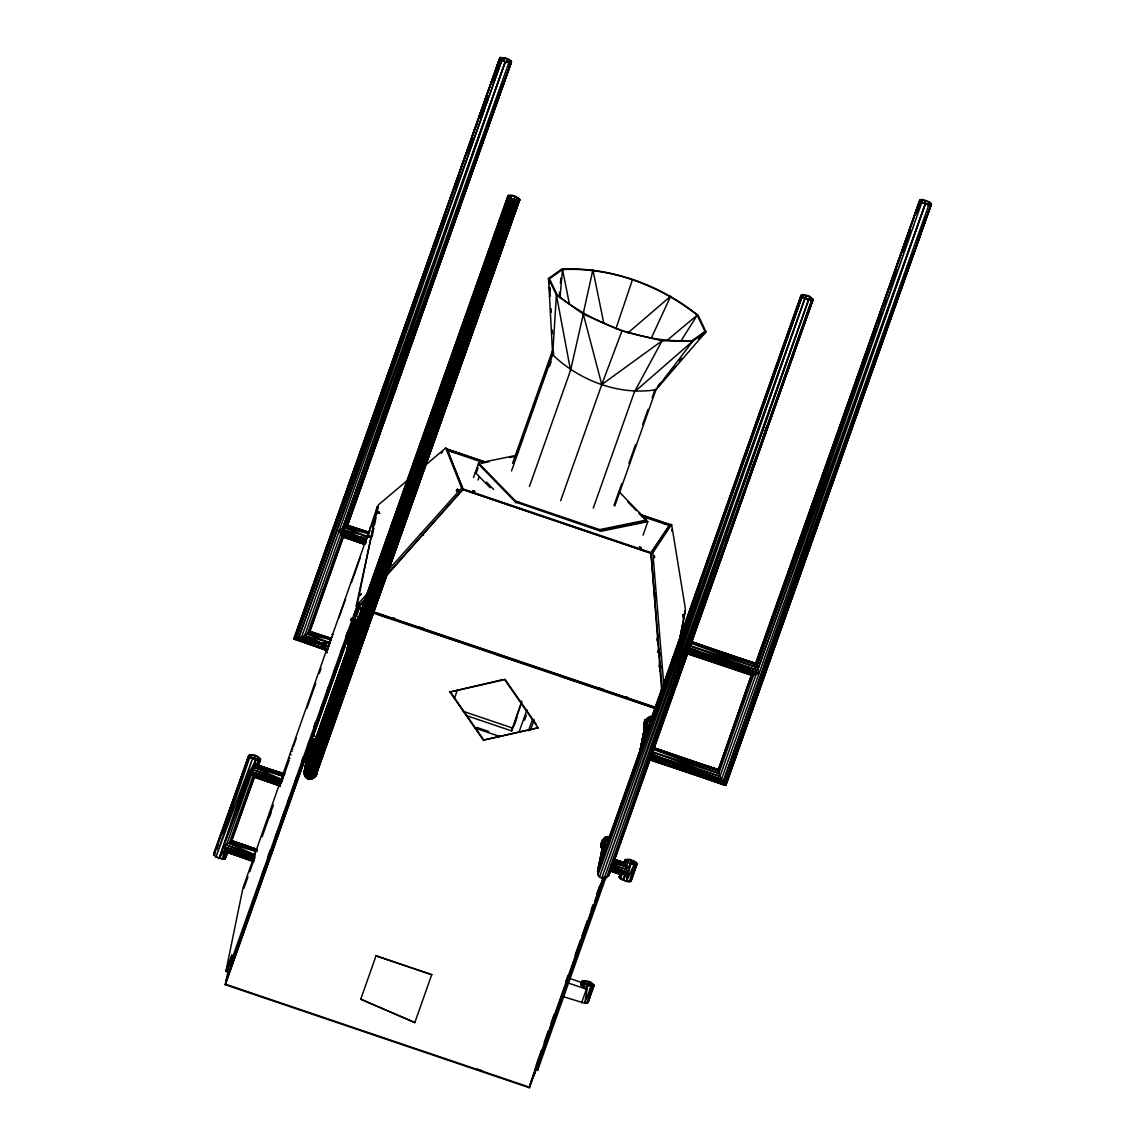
<?xml version="1.0" encoding="UTF-8"?>
<svg xmlns="http://www.w3.org/2000/svg" width="1145" height="1145" viewBox="0 0 1145 1145"><rect width="100%" height="100%" fill="white"/><g stroke="black" fill="none" stroke-linecap="round" stroke-linejoin="round"><path stroke-width="1.5" d="M650.203 717.342L645.351 721.908L646.324 726.774L645.351 721.908L647.125 718.988L650.203 717.342L652.035 719.561M310.209 745.28L310.223 742.79L312.041 740.228L316.621 738.811M352.646 625.442L352.66 622.952L354.478 620.39L359.058 618.973M603.444 844.624L603.472 842.133L605.805 839.185L609.541 838.14L606.006 849.461M599.98 864.389L641.815 746.225L645.909 722.295L645.88 726.03L645.909 722.295L648.242 719.346L651.977 718.301L649.458 726.388M646.324 726.774L645.394 725.329L646.081 720.935L647.125 718.988L650.99 717.529M352.03 625.742L352.66 622.952L354.993 620.003L358.728 618.958M644.664 729.308L640.441 749.002L645.909 722.295L640.441 749.002L644.721 729.079L644.191 730.395M342.756 537.162L309.479 631.124L331.105 638.438L327.026 650.46L293.893 638.896L500.022 57.493L506.018 58.066L509.468 59.64L511.443 61.372L511.2 62.589L347.522 525.469L339.092 531.08L343.042 537.005L364.611 544.319L368.69 532.296L347.064 524.982M511.514 470.938L552.663 354.75L556.413 294.923L548.512 278.45L561.708 269.104C610.714 266.742 659.949 284.933 698.092 315.304L705.993 331.792L655.956 389.744L614.808 505.933M645.394 725.329L645.451 723.869L646.539 724.055L645.036 724.985L646.31 725.415M317.237 770.485C318.754 780.861 301.951 782.55 304.398 771.029L309.708 745.08L310.953 741.387L306.459 765.032L312.041 740.228L307.762 762.212M358.127 654.997L359.673 650.646M327.026 650.46L293.893 638.896L499.764 58.71L501.753 60.442L298.473 638.466L312.442 641.844L313.387 640.642L312.37 639.855L311.383 640.656L312.055 641.787L328.658 646.424L304.613 635.675L294.351 639.382L500.022 57.493L295.954 639.225L327.026 650.46L327.284 649.244M323.305 645.522L323.878 643.748L301.507 637.221L505.203 62.016L511.2 62.589L346.763 526.5L368.447 533.513L344.888 527.931L508.809 62.832L342.198 529.534L366.257 540.283L340.652 533.885L304.613 635.675L328.658 646.424L298.473 638.466L505.203 62.016L501.753 60.442L295.954 639.225L327.556 649.387L322.389 644.978L301.507 637.221L312.699 639.969L301.507 637.221L323.305 645.522L324.393 643.805M349.669 535.645L360.16 539.138L365.14 543.245L340.652 533.885C346.277 531.194 358.514 543.131 361.834 538.179L350.284 533.828L339.092 531.08L360.503 539.324L366.257 540.283L342.198 529.534L505.203 62.016M649.186 757.002C662.168 762.67 666.662 757.575 650.374 754.355L719.976 776.382L723.025 782.293L725.873 785.241L931.157 204.855L931.4 203.638L929.425 201.906L922.355 199.516L919.979 199.76L755.457 663.656L759.049 673.346L751.893 675.507L685.884 653.151M652.764 752.365L719.976 776.382L756.015 674.591L687.372 649.988C700.21 657.158 703.717 651.033 687.959 648.213M323.878 643.748L328.658 646.424C319.527 646.395 320.972 641.887 329.917 642.703L331.105 638.438L309.937 631.611L304.613 635.675L329.917 642.703L326.196 652.493L327.098 652.793M650.417 758.849L724.413 784.368L928.767 205.098L723.025 782.293L659.606 759.521L658.962 758.319L659.921 757.589L721.464 779.487L925.16 204.282L931.157 204.855L724.413 784.368L649.988 759.75M696.847 653.194L697.505 651.448L759.049 673.346L697.19 653.38L696.89 651.119M559.29 295.768L559.604 292.218M560.42 283.33L560.907 277.992M559.962 297.9L562.51 269.547C610.929 267.214 659.549 285.191 697.219 315.19L705.034 331.463L701.556 335.499M625.299 859.537L625.056 866.336L627.761 872.375L626.444 881.421L629.406 881.793L631.024 881.249L637.207 863.573L636.005 862.085L629.893 859.38L625.299 859.537L624.168 862.686L625.056 866.336L613.119 863.416M254.533 759.922L255.049 755.314L249.352 754.612L213.6 854.284L215.89 857.133L224.778 859.251L227.726 852.309L253.532 861.813M340.652 533.885L349.282 535.445L349.339 533.384L351.014 533.599M311.712 641.601C310.109 638.023 315.676 640.356 312.442 641.844M322.575 645.279L322.618 643.204M359.945 537.706L360.589 538.909L361.863 538.365M652.178 753.868L660.25 757.704L721.464 779.487L659.606 759.521L659.563 757.346M360.89 539.381L361.877 537.277M649.73 756.187L659.992 759.579L660.679 757.489M688.231 650.059C701.198 657.43 702.2 649.988 687.973 648.299M696.575 652.135C698.035 655.054 699.709 649.888 696.833 651.433M645.623 723.712L645.909 722.295M350.728 535.402L359.802 538.479C337.331 531.552 360.675 535.416 366.257 540.283L350.069 535.703L360.16 539.138L360.16 537.62M507.936 196.582C510.284 199.287 517.669 202.894 519.758 199.488C517.411 196.797 510.026 193.176 507.936 196.582L304.398 771.029L310.223 742.79L312.556 739.842L316.292 738.797M308.377 751.506L309.737 745.051L304.398 771.029L347.779 648.213L352.331 624.784M352.045 625.714L352.66 622.952L347.779 648.213L349.54 645.751M610.485 869.828L608.639 875.682L604.073 878.73L599.479 877.17L598.048 874.852L598.005 868.84L603.472 842.133L599.679 864.36M652.922 749.989L652.45 753.081L653.824 746.497M311.44 640.542L312.914 641.357L313.029 640.069L312.757 641.73M323.62 645.408L324.25 644.535M361.834 538.179L361.276 539.309M660.25 757.704L660.837 759.035L659.62 759.464L650.646 756.201M697.205 653.323L698.522 652.235M310.567 756.988L313.415 739.369L307.89 762.312M353.862 631.868L355.852 619.531L350.327 642.474M588.831 998.054L594.155 985.129L591.063 986.146L584.751 1003.235L588.101 1002.548L594.155 985.129C591.507 981.852 586.355 979.834 582.261 981.093L582.519 982.353L587.743 985.358L584.751 1003.235L562.996 996.579M609.197 872.375L608.639 875.682L813.107 299.417L809.343 296.126L802.473 294.566L801.085 295.338L598.005 868.84L599.379 866.064M698.164 587.814L641.815 746.225L644.721 729.136M313.83 745.495L314.975 738.883L312.757 748.944M355.98 627.317L357.412 619.059L354.821 630.795M602.342 859.051L605.805 839.185L599.78 864.389M644.764 739.226L648.242 719.346L645.751 723.411M306.13 766.721L305.343 768.052L310.953 741.387L304.756 769.497L308.492 751.005L304.756 769.497L507.836 195.995L512.373 195.537L516.094 196.797L519.859 200.074L518.47 200.847L511.615 199.273L507.836 195.995M309.994 743.606L309.608 745.51L310.223 742.79L304.756 769.497L310.223 742.79L309.608 745.552L309.98 744.093M348.824 645.537L347.307 652.063L350.828 631.611L353.39 621.549L348.567 646.896L354.478 620.39L350.198 642.374M601.225 857.805L601.855 854.385M645.751 729.479L644.463 729.036L645.537 729.723L644.034 730.138C646.395 733.287 641.815 728.106 645.737 729.422L644.463 729.036L643.819 730.911M316.02 772.975L315.39 776.339L519.758 199.488L316.177 775.022L317.179 770.012M227.726 852.309L224.778 859.251L226.266 851.451L223.318 846.57L231.748 840.945L254.405 776.983L280.181 786.171M679.071 642.574L685.454 609.283L671.614 524.496L669.725 524.668L650.918 552.935L662.454 691.523M272.753 782.364L280.21 786.486L279.28 785.513L282.128 780.718L253.102 769.698L258.927 760.108L257.654 766.649L249.996 771.243L219.081 858.55L224.878 849.375L253.775 858.063L256.394 849.204L231.29 840.473L256.509 849.332L257.425 850.849L255.95 851.408L229.114 843.407L252.945 776.124L249.996 771.243L255.95 759.75L260.53 759.579L258.24 756.731L255.049 755.314M309.894 744.622C306.202 760.208 309.851 746.297 309.708 744.536M352.431 623.767L347.193 649.659L353.39 621.549L347.779 648.213L352.231 625.056M347.779 648.213L351.243 630.408M644.005 734.217L640.27 750.576L644.105 730.868M644.134 730.725L645.322 724.928L640.27 750.576M305.085 770.785L304.427 774.092L509.31 197.985L305.414 776.768L510.498 198.729M305.744 767.465L307.39 759.178M308.048 755.857L309.694 747.571L304.284 772.589L508.852 195.294L304.284 772.589L309.794 744.894M351.944 625.256L352.66 622.952L347.035 651.233L352.102 627.746L350.399 636.477M347.307 652.063L349.712 639.94M305.343 768.052L308.778 749.531M603.472 842.133L597.533 871.932L802.001 296.884L801.085 295.338L597.533 871.932L602.656 849.332M322.546 643.519L323.319 642.86M354.692 536.69L349.382 535.13L350.041 533.04M360.203 537.062L360.904 536.719M318.195 766.592L316.764 773.576L318.167 766.864M350.957 631.153L347.193 649.659L351.114 630.723M359.559 652.206L360.589 647.197M641.815 746.225L648.242 719.346L645.78 723.64L640.441 749.002L644.163 730.625M224.334 857.677L224.134 858.693L222.144 858.893L216.276 856.904M231.705 957.678L226.796 971.547L225.894 971.232L242.926 888.148L326.64 649.716L326.196 652.493M226.796 971.547L228.571 962.888M603.873 877.328L529.362 1087.75L225.25 984.729L229.716 962.974M229.515 965.979L356.825 606.478L357.727 606.778L230.431 966.294L229.515 965.979L231.834 954.715L225.894 971.232M232.077 958.236L230.546 966.38L353.605 618.858L355.022 611.988M257.267 892.671L258.326 887.504M324.278 644.492L322.718 644.535M324.336 644.12L323.706 642.903M349.139 534.744L349.339 533.384M354.95 536.747L349.196 534.429M349.382 535.13L349.654 533.141M349.454 534.715L360.374 537.549L350.885 534.371L360.06 537.792M350.957 533.928L350.442 533.083M350.499 535.216L350.57 534.887M350.971 534.057L350.785 533.284M308.234 750.147L225.25 984.729M327.785 647.726L327.356 649.387L368.69 532.296L347.522 525.469L511.443 61.372L466.344 187.394M316.063 736.865L313.472 735.362M309.264 759.622L313.415 739.369M361.92 537.978L361.305 536.762M365.14 543.245L342.04 535.96L307.304 634.072L330.862 639.654L309.179 632.641L343.042 537.005L364.611 544.319L364.869 543.102M366.543 539.138L377.263 506.777L378.165 507.078L376.734 514.076M350.671 630.308L313.358 735.949M352.145 625.242L346.992 650.432L352.345 624.497L352.46 626.072M357.183 604.732L377.263 506.777M358.499 617.04L355.794 616.11L357.583 606.964M372.068 536.819L373.871 528.074M374.587 524.567L376.018 517.569M352.388 636.405L355.852 619.531M355.794 616.11L359.53 603.701M359.201 653.738L360.575 647.054M360.747 999.213L414.833 1022.571L360.747 999.213L376.032 955.817L431.708 974.681L376.032 955.817M483.319 740.128L538.107 727.791L483.319 740.128L449.942 692.024L503.127 679.486M698.45 339.206L705.993 331.792L692.797 341.124L655.956 389.744C618.973 395.726 579.27 380.512 552.663 354.75L553.307 351.615M466.015 715.453L511.643 730.911L521.748 701.126M529.362 1087.75L603.902 876.984M529.562 1086.805L530.292 1083.242M533.069 1075.298L533.985 1075.599L535.76 1066.954M606.02 877.156L537.606 1070.36L536.704 1070.045L538.823 1059.111M537.606 1070.36L538.937 1063.905M601.669 847.071L601.325 842.992L601.669 847.071L602.986 849.046M607.351 836.494L605.047 837.253L602.37 840.301L604.932 837.839L608.381 836.709M611.387 866.235L610.013 872.919L813.107 299.417L808.57 299.875L802.001 296.884L598.048 874.852L804.849 298.616L601.597 878.53L808.57 299.875L606.549 877.728L811.719 300.176L608.639 875.682L609.441 872.218M644.105 727.232L643.762 723.153L644.105 727.232L645.422 729.208M647.369 718.015L644.807 720.463L650.933 716.283L648.628 717.042M659.549 656.285L660.25 652.85M592.795 985.501L591.364 983.054L583.506 981.265L584.938 983.712L592.795 985.501L588.945 996.393M658.947 666.662L659.663 663.213M659.992 671.027L661.066 665.817M654.539 742.89L652.45 753.081L653.838 746.44M680.33 635.632L685.354 611.144L684.452 610.829M635.847 863.96L634.402 861.512L626.544 859.723L627.99 862.171L635.847 863.96L634.745 867.066M696.69 652.493L696.69 651.448M698.364 652.736L697.835 651.562L757.561 670.24L925.16 204.282L919.721 200.976L919.979 199.76L755.915 663.499L691.351 642.717M304.756 769.497L308.678 750.562M312.055 641.787L301.507 637.221L312.37 639.855M316.177 775.022L317.966 766.535M640.441 749.002L644.42 729.923M352.603 624.125L351.472 629.793M358.771 654.425L359.516 651.004M365.913 597.962L357.626 607.236L356.238 605.963L378.093 505.16L407.863 479.998M316.836 769.741L315.39 776.339L519.758 199.488M583.063 314.388L592.895 269.862L603.801 323.248M353.29 623.825L353.39 625.657M570.553 370.336L583.306 314.145L556.413 294.923L570.553 370.336L529.419 486.525M305.185 770.757L304.427 774.092L508.437 197.255M610.242 870.687L620.146 874.05L619.13 877.227L620.332 878.716L626.444 881.421L630.795 863.817L625.556 860.811L624.168 862.686L614.264 859.322M611.745 866.278L627.761 872.375L624.726 873.621L623.052 880.276L627.761 872.375L630.795 863.817L634.101 864.604L637.207 863.573L631.41 878.344M632.441 863.774L633.271 860.525L630.924 864.475M365.369 541.585L364.954 543.245L368.132 533.756L367.445 535.431M352.087 625.471L352.345 624.497M284.089 775.523L282.615 776.081L257.654 766.649L260.287 758.319L257.969 765.146L283.187 774.006L281.255 783.18L280.038 783.667L252.945 776.124L279.28 785.513L280.783 780.017M365.556 541.041L365.169 542.873L365.856 541.184M225.493 858.321L227.154 852.438L226.266 851.451L222.388 859.337L224.878 849.375L253.36 858.993L253.775 858.063L223.318 846.57L254.548 855.873L226.424 845.024L251.556 774.049L281.255 783.18M255.95 759.75L219.081 858.55L252.558 758.605L215.89 857.133L249.839 757.031L213.843 855.544L248.637 755.557L255.95 759.75L253.102 769.698L282.486 779.659L281.212 780.561L249.996 771.243L280.439 782.736M254.118 855.344L252.487 860.711L227.268 852.481L224.778 859.251M328.873 644.363L327.584 649.015L328.272 647.326M588.101 1002.548L593.453 986.06L587.099 1003.249L591.063 986.146L587.743 985.358L583.578 987.505L580.93 984.772L582.261 981.093L580.93 984.772L582.519 982.353L581.531 986.031L584.565 983.941L583.578 987.505L586.455 989.18L568.535 983.111M645.036 724.985L646.324 725.3L645.079 724.771L645.68 723.11L646.954 723.483L645.68 723.11L644.349 726.803M328.958 645.279L330.662 639.955L329.86 641.572M645.379 724.685L645.78 723.64M615.924 328.758L632.484 279.623M328.214 646.195L329.474 642.474M365.799 540.054L366.643 537.577M222.144 833.589L226.195 821.824M229.1 813.422L248.766 756.301L213.6 854.284L215.203 853.755M462.236 490.661L462.866 488.872L446.965 449.298L484.135 461.879M646.367 725.171L645.079 724.771L646.496 724.742L645.479 723.554L646.968 723.54L645.651 723.11L646.639 724.37L645.079 724.771L646.324 725.3M511.643 195.766L510.47 199.144L511.643 195.766L515.05 196.711L518.842 199.731L514.391 199.946L511.056 198.615L509.038 197.012L509.267 195.881L511.643 195.766L306.23 777.827L511.901 199.416L307.762 778.958L513.447 200.003L308.95 779.359L515.021 200.461L310.825 779.387L516.51 200.761L312.084 779.029L517.812 200.862L314.417 777.484L518.857 200.79M340.308 511.901L342.083 506.849M377.564 405.874L371.066 424.38L375.245 412.501M384.663 385.679L394.724 357.068M397.086 350.327L413.059 304.899M416.608 294.795L500.022 57.493M802.301 298.401L803.489 295.024L809.887 296.798L811.905 298.401L811.676 299.532L805.894 298.702L802.101 295.682L803.489 295.024L802.301 298.387L803.489 295.024M814.224 501.181L819.548 486.024M826.633 465.829L837.854 433.826M839.042 430.463L844.352 415.306M846.126 410.253L856.174 381.628M858.535 374.887L919.979 199.76M688.188 648.127L757.561 670.24L921.711 202.708L756.344 667.32L690.449 645.78M924.716 204.039L925.904 200.676L930.541 203.695L929.726 204.597L923.543 203.266L920.709 200.361L925.904 200.676L924.716 204.039L925.904 200.676M925.16 204.282L723.025 782.293L650.475 758.591M927.851 205.513L929.039 202.135M321.072 596.817L324.035 588.387L319.899 600.266M332.365 564.786L336.53 552.978M347.221 522.635L350.198 514.205M307.218 778.643L511.901 199.416M516.71 201.649L517.898 198.285M367.831 625.571L369.62 620.533M360.274 648.972L376.948 601.755M378.136 598.391L390.645 562.982M392.42 557.93L435.3 436.531M437.676 429.79L448.997 397.759M452.561 387.64L461.492 362.35M467.446 345.489L474.001 326.94M479.354 311.769L481.143 306.717M482.331 303.339L487.698 288.168M489.487 283.116L493.652 271.308M497.231 261.189L507.349 232.535M512.116 219.038L519.257 198.815L507.536 231.676M686.084 624.139L687.873 619.087M744.393 459.073L748.558 447.28M758.076 420.329L761.053 411.914M790.193 329.374L794.358 317.594M763.872 404.028L766.835 395.612M777.527 365.298L781.691 353.504M789.993 329.932L791.782 324.879M797.12 309.722L798.909 304.67M604.073 878.73L808.57 299.875M808.699 300.176L809.887 296.798M620.905 838.899L623.882 830.483L619.731 842.233M653.036 747.971L656.013 739.555M665.531 712.619L669.696 700.826M680.402 670.512L682.191 665.474M713.721 576.221L715.51 571.183M726.216 540.869L728.005 535.817M682.635 665.646L653.509 748.3L813.107 299.417M685.011 658.89L695.115 630.208M699.867 616.711L708.784 591.407M714.136 576.221L721.264 555.983M725.429 544.176L728.392 535.745M731.97 525.612L734.933 517.182M736.722 512.116L740.872 500.308M746.826 483.433L754.541 461.507M762.871 437.891L767.021 426.083M921.424 203.338L922.612 199.96M758.491 689.619L760.28 684.567M768.596 660.994L773.948 645.837M783.466 618.887L786.429 610.471M830.44 485.838L833.403 477.422M658.561 761.726L725.873 785.241L931.4 203.638L874.394 363.237M216.62 849.418L218.409 844.366M229.143 814.066L232.12 805.665M241.652 778.729L243.441 773.676M234.897 798.251L236.686 793.213M250.784 758.333L251.986 754.97L257.854 756.959L259.3 759.407L251.442 757.618L249.796 756.187L249.996 755.17L251.986 754.97M301.221 621.434L305.4 609.684M313.759 586.054L320.328 567.519M326.296 550.673L334.054 528.761M340.022 511.915L343.013 503.485M345.99 495.069L347.779 490.003M358.528 459.675L361.519 451.259M384.806 385.536L388.985 373.742M397.344 350.155L403.913 331.621M409.881 314.775L417.639 292.862M422.419 279.394L427.786 264.223M429.575 259.171L431.379 254.118M434.957 243.999L437.934 235.584M442.113 223.79L445.104 215.36M454.651 188.395L458.83 176.602M467.189 153.015L472.57 137.858M479.726 117.634L487.498 95.722M397.53 350.356L399.319 345.303M410.053 314.947L413.03 306.516M422.562 279.537L424.351 274.485M454.737 188.496L457.728 180.066M467.26 153.086L471.425 141.279M479.769 117.677L486.324 99.128M253.789 759.02L254.977 755.643M256.666 760.323L257.854 756.959M224.735 857.018L226.51 851.966M231.877 838.813L253.074 778.972M255.95 851.408L230.989 841.976L254.405 776.983M388.599 405.659L390.388 400.607M398.761 377.02L402.94 365.226M412.501 338.276L416.68 326.482M426.241 299.518L429.218 291.102M439.981 260.774L442.958 252.358M453.721 222.03L456.698 213.614M460.891 201.821L462.68 196.768M467.461 183.286L469.25 178.234M471.039 173.181L476.42 158.01M481.201 144.542L490.16 119.266M494.941 105.798L502.698 83.886L493.796 109.09M331.22 568.306L336.573 553.164M346.105 526.242L350.27 514.477M360.99 484.192L362.779 479.154M368.132 464.011L369.921 458.959M378.265 435.415L383.618 420.272M389.572 403.455L396.127 384.949M404.471 361.405L409.824 346.262M419.356 319.355L423.521 307.576M426.498 299.16L429.475 290.758M434.241 277.305L443.172 252.072M449.126 235.24L456.869 213.385M464.026 193.19L469.378 178.062M474.731 162.919L476.52 157.867M478.911 151.14L490.217 119.18M347.665 523.308L511.443 61.372M366.4 538.393L367.545 535.159M296.254 738.41L293.292 746.755L292.39 746.44M306.874 708.397L315.734 683.379M319.283 673.375L321.058 668.365M338.963 617.813L345.504 599.336M351.458 582.533L360.374 557.329M371.18 526.829L376.419 512.015M243.828 888.448L247.964 876.784M249.739 871.774L255.049 856.761M262.133 836.752L273.354 805.049M281.627 781.706L289.313 760.008M269.304 817.544L271.093 812.506M268.231 855.816L270.02 850.778M301.536 761.797L303.31 756.759M314.016 726.531L315.805 721.493M346.119 635.876L347.908 630.838M261.718 875.696L264.695 867.295M268.273 857.204L270.649 850.492M275.415 837.038L277.204 832M281.369 820.235L284.346 811.834M287.91 801.743L289.699 796.705M295.052 781.577L296.841 776.539M301.607 763.085L303.382 758.047M307.547 746.282L309.336 741.244M314.102 727.791L315.891 722.753M321.244 707.624L323.033 702.586M327.198 690.821L328.973 685.783M333.739 672.33L335.528 667.292M340.881 652.163L342.67 647.125M346.234 637.035L348.023 631.997M262.248 875.725L265.225 867.323M268.789 857.247L271.165 850.535M275.916 837.109L277.705 832.072M281.269 821.995L284.833 811.919M288.411 801.843L290.186 796.805M294.952 783.38L297.328 776.668M302.08 763.228L303.869 758.19M308.019 746.44L309.808 741.402M314.56 727.977L316.95 721.264M321.702 707.825L323.477 702.801M327.055 692.725L329.431 686.012M334.183 672.573L335.972 667.535M341.324 652.435L343.099 647.397M346.663 637.321L348.452 632.283M226.18 980.22L356.524 612.146M351.701 628.734L353.49 623.696M357.054 614.865L359 609.383M309.35 759.75L311.139 754.684M321.874 724.399L324.894 715.926M335.599 685.683L339.779 673.904M348.137 650.346L353.504 635.189M360.675 614.994L364.954 603.043M374.515 576.092L376.319 571.04M380.369 559.447L382.158 554.395M394.095 520.732L395.884 515.679M406.618 485.394L409.609 476.978M419.156 450.042L423.335 438.263M458.215 340.208L460.018 335.156M477.637 285.262L480.628 276.675M304.799 775.509L509.31 197.985M308.349 779.187L513.447 200.003M309.565 779.444L515.021 200.461M313.301 778.385L517.812 200.862M427.357 457.413L429.16 452.361L425.096 464.297M484.764 295.725L487.756 287.309M494.926 267.1L500.308 251.943M508.681 228.356L512.86 216.562M316.349 771.544L318.138 766.506M328.93 735.591L330.705 730.582M333.624 722.767L337.789 711.002M344.946 690.821L350.213 675.493M359.831 648.771L363.995 637.006M366.686 628.977L369.663 620.576M374.716 606.721L376.505 601.683M381.586 586.97L383.647 581.503M389.601 564.685L396.156 546.179M404.5 522.635L409.853 507.507M411.384 502.956L415.563 491.191M419.385 480.585L422.362 472.184M438.821 425.339L442.013 416.68M447.967 399.863L454.35 381.557M457.27 373.571L461.449 361.806M462.866 357.812L468.09 342.842M468.606 341.639L473.958 326.511M477.751 315.777L480.728 307.361M483.491 299.632L487.784 287.28M494.955 267.071L500.336 251.914M503.17 244.186L507.335 232.421M473.5 477.551L478.624 463.095L515.093 455.61M476.635 471.998L478.095 467.89M478.109 479.955L479.297 476.606M512.574 463.31L552.534 350.484M516.424 455.195L522.993 436.66M528.961 419.814L536.719 397.902M541.485 384.419L550.444 359.144M549.414 366.6L551.203 361.534M643.046 535.144L647.812 521.676L600.925 531.294L515.436 502.025L515.737 501.166L478.624 463.095M454.436 698.421L457.413 690.006M560.635 500.737L601.783 384.548L621.964 330.934L662.039 340.809L692.797 341.124L634.402 391.962L593.253 508.151M511.643 730.911L521.734 702.415M513.99 725.987L516.967 717.586M414.833 1022.571L431.708 974.681M519.186 731.655L526.929 709.785M524.61 720.191L526.399 715.138M528.503 730.753L532.683 718.945M638.881 513.232L646.31 520.846L646.61 520.002L599.722 529.62L599.422 530.478L646.31 520.846L647.812 521.676M530.622 729.866L534.185 719.761M613.992 505.489L621.749 483.576M628.906 463.353L635.475 444.818M642.631 424.595L647.998 409.423M652.178 397.63L655.169 389.214M656.844 639.54L658.633 634.516M657.058 640.942L658.847 635.919M657.588 652.392L658.776 649.043M601.197 843.593L602.485 839.7M643.633 723.755L644.921 719.876M600.796 845.625L602.628 840.459M600.681 847.472L603.644 839.07M601.082 847.472L604.646 837.396M602.127 845.998L605.132 837.539M683.021 617.727L685.354 611.144M601.74 848.602L605.419 838.24L608.482 837.038L608.668 838.627C603.844 840.015 607.165 837.152 605.419 841.231L606.192 839.457L605.047 839.285L608.482 837.038M599.007 869.184L601.984 860.782M607.952 843.951L610.929 835.549M615.094 823.77L616.883 818.732M627.603 788.461L630.58 780.046M640.112 753.138L645.465 738.01M653.809 714.451L659.162 699.323M666.304 679.142L668.093 674.09M673.46 658.962L675.249 653.909M685.969 623.639L690.134 611.859M699.667 584.952L705.019 569.824M712.176 549.643L716.341 537.864M731.827 494.139L734.804 485.723M744.336 458.816L749.689 443.688M758.033 420.143L764.574 401.637M770.528 384.82L773.519 376.419M777.684 364.64L779.473 359.587M601.354 863.502L603.143 858.449M673.432 659.635L676.409 651.204M731.812 494.511L734.789 486.081M744.322 459.116L749.674 443.959M758.019 420.372L759.808 415.32M777.67 364.768L779.459 359.716M599.479 877.17L804.849 298.616M536.161 1065.179L541.513 1050.051M544.161 1042.551L548.326 1030.786M551.031 1023.158L554.008 1014.756M565.916 981.15L567.949 975.397M575.076 955.245L580.429 940.131M581.975 935.78L587.342 920.652M591.135 909.917L592.91 904.879M596.86 893.758L599.837 885.357M530.879 1081.553L593.368 905.094M594.57 901.73L602.299 879.875M533.985 1075.599L537.806 1064.821M536.704 1070.045L605.118 876.855M634.631 800.097L636.42 795.045M648.342 761.339L650.131 756.272M666.819 709.084L669.811 700.654M678.155 677.067L682.32 665.259M691.866 638.295L694.843 629.864M706.766 596.159L708.555 591.106M751.463 469.751L754.455 461.335M765.175 430.992L766.964 425.94M611.072 868.153L651.376 754.34M584.379 984.185L585.481 981.065M627.431 862.629L628.533 859.523M587.385 984.857L588.487 981.752M630.423 863.316L631.525 860.196M581.603 1002.877L587.743 985.358M590.262 986.174L591.364 983.054M633.299 864.618L634.402 861.512M653.795 749.116L718.029 771.143L751.435 675.02L718.029 771.143L719.976 776.382M653.766 748.859L718.33 769.64L751.607 675.679M734.646 725.644L730.481 737.437L734.732 725.615M743.005 702.071L744.794 697.019M750.161 681.876L751.95 676.824M762.684 646.51L766.849 634.731M775.194 611.158L781.763 592.638M788.919 572.443L795.474 553.922M801.443 537.077L804.42 528.661M807.397 520.245L810.388 511.829M819.92 484.893L824.099 473.1M832.444 449.527L839.013 431.007M852.724 392.291L846.169 410.812L849.275 402.339M858.693 375.445L867.638 350.198M881.349 311.469L877.17 323.262L879.045 318.181M896.249 269.39L889.694 287.91L895.104 272.739M801.657 537.005L804.634 528.589M814.167 501.653L815.956 496.601M832.615 449.47L834.404 444.417M858.807 375.417L864.16 360.26M652.865 751.921L718.759 773.462L753.496 675.35L687.988 652.722M837.367 466.316L839.156 461.263M849.905 430.964L852.896 422.548M863.645 392.248L866.636 383.833M877.385 353.519L879.174 348.466M891.125 314.803L892.914 309.751M907.255 269.347L912.622 254.19L908.515 265.926M918.605 237.358L926.362 215.475L917.446 240.693M756.144 696.475L760.309 684.71M767.451 664.529L774.006 646.023M782.336 622.479L786.5 610.7M797.221 580.429L800.198 572.028M803.175 563.612L806.152 555.196M812.091 538.379L819.834 516.524M826.976 496.343L833.531 477.837M841.861 454.293L846.026 442.514M851.379 427.386L853.168 422.333M856.732 412.243L859.709 403.827M861.498 398.789L866.851 383.647M872.805 366.829L879.36 348.338M887.69 324.779L893.043 309.651M902.575 282.743L905.552 274.328M649.859 759.822L725.415 785.413L931.4 203.638M354.921 630.623L361.505 612.131M367.488 595.314L372.884 580.186M380.054 560.019L383.045 551.604M399.805 504.53L401.594 499.492M413.56 465.872L415.349 460.82M426.126 430.563L427.915 425.525M699.366 584.437L710.759 552.42M711.947 549.056L723.339 517.025M724.542 513.661L735.934 481.644M738.325 474.903L748.515 446.249M750.92 439.508L761.11 410.855M763.5 404.113L773.691 375.46M777.298 365.355L780.289 356.925M783.294 348.495L787.488 336.702M789.878 329.96L791.682 324.908M797.077 309.737L800.069 301.307M743.119 702.028L744.908 696.976M829.395 489.244L833.603 477.494M839.6 460.691L846.198 442.213M852.195 425.41L859.995 403.57M864.804 390.13L872.604 368.289M421.832 311.741L423.636 306.703M430.863 286.536L436.274 271.408M442.285 254.605L450.099 232.764M453.706 222.674L462.737 197.47M511.2 62.589L344.888 527.931L367.516 536.561L361.147 537.506M612.432 860.439L624.311 864.017L625.556 860.811M281.555 779.373L255.793 768.08L258.927 760.108M354.678 620.347L353.49 622.207L354.606 619.059L355.465 620.375L354.234 620.118M282.314 775.723L283.073 773.877L284.461 773.691L257.654 766.649L260.53 759.579L258.426 765.619L284.461 773.691L284.017 774.65L258.026 765.833L262.849 767.909M329.96 641.3L330.69 639.54M355.05 621.062L355.379 620.275M312.614 740.901L312.943 740.114L312.17 741.888M611.459 868.611L624.726 873.621L622.207 874.379L620.332 878.716L620.146 874.05M353.476 624.283L352.86 625.642L353.19 624.197M626.444 881.421L634.101 864.604L629.406 881.793L636.491 864.504L631.024 881.249L630.766 879.99M651.548 337.589L670.669 296.212L627.818 332.995M634.402 391.962L662.039 340.809L601.783 384.548L583.306 314.145L621.964 330.934M349.855 533.785L348.996 534.457L339.092 531.08L360.747 537.449M311.712 640.084L311.526 641.3M311.168 640.141L323.219 643.533L322.389 644.978M688.589 649.086L697.505 651.448L696.661 652.908M659.162 757.99L659.921 757.589L659.076 759.049M350.814 535.001L359.859 538.121L350.914 535.087M660.966 758.562L660.078 759.164L658.99 758.276M322.575 643.762L313.329 641.229M311.698 742.003L312.528 740.672L310.066 744.851M696.861 651.677L688.46 649.43M606.406 839.986L604.946 841.346L608.668 839.442L606.278 839.557M659.262 757.818L650.875 755.571M681.103 340.766L697.219 315.19L667.134 340.265M457.499 489.459L458.844 490.819C458.272 487.584 454.622 491.405 457.585 491.978L456.698 489.988L457.456 489.344L458.887 490.618M663.756 684.238L652.822 552.763L671.614 524.496M605.004 841.475L605.834 838.827L608.668 838.627M294.651 637.865L293.893 638.896L318.925 646.667M619.831 876.283L619.13 877.227L620.59 874.522L622.207 874.379L610.857 869.814M324.149 644.978L328.658 646.424L324.006 645.222M698.421 652.893L759.049 673.346L698.178 651.763M378.422 512.33C376.905 514.549 380.655 510.355 378.422 512.33L379.925 513.504M630.795 863.817L626.258 869.27L612.647 865.276M603.3 844.18L604.102 843.006M657.488 386.523L660.966 382.487M664.443 378.465L667.921 374.429M671.399 370.407L674.877 366.386M679.515 361.004L681.833 358.328M604.045 842.09L605.777 840.015M651.119 718.802L647.054 721.622L646.081 720.935M462.766 489.473L651.018 553.25L462.766 489.473L384.963 577.552M366.114 598.892L358.9 607.065L362.421 608.052M356.238 605.963L368.075 592.709M387.024 571.498L461.635 487.999L445.748 447.981L425.453 465.142M386.051 575.434L463.024 489.287L447.122 449.269L445.748 447.981M701.27 335.17L705.034 331.463L691.995 340.68C643.59 343.013 594.971 325.051 557.286 295.052L549.486 278.765L562.51 269.547L569.408 303.955M345.246 528.632L346.563 527.358M588.301 983.913L590.233 982.066M605.419 841.231L606.449 840.301M284.017 774.65L284.919 773.948M311.927 640.012L301.507 637.221L311.354 640.942M253.947 777.154L279.165 785.384L280.582 784.654M624.168 862.686L614.536 859.222M349.526 533.57L350.713 533.613M449.942 692.024L504.716 679.686L538.107 727.791M481.802 463.238L488.743 461.807M509.582 457.528L514.792 456.454M515.708 502.755L518.828 502.111M323.906 643.848L329.917 642.703L307.304 634.072M606.736 839.843L609.083 839.428M629.779 881.077L624.798 880.591L620.275 877.857M584.751 1002.834L586.741 1002.619M650.918 552.935L652.822 552.763M253.99 860.854L227.268 852.481M645.207 730.796L643.862 730.696L645.107 731.297M645.165 730.997L643.919 730.682L645.15 731.111L643.919 730.682L645.422 730.31L644.349 729.451L645.694 729.666L644.463 729.036L645.665 729.508M645.25 724.198L646.51 724.484M644.034 730.138L645.293 730.424M361.591 539.095L366.257 540.283L361.462 537.606M349.468 533.885L339.092 531.08L349.039 535.159M342.198 529.534L367.516 536.561M617.155 861.183L622.236 862.6M359.673 538.093L362.994 539.023L358.199 537.663M321.502 645.422L324.879 646.381M230.989 841.976L256.509 849.332L231.748 840.945M358.385 537.62L363.137 539.023M355.007 540.211L343.5 536.833L309.937 631.611L330.862 639.654M255.793 768.08L282.615 776.081L283.345 777.942M611.33 867.423L627.761 872.375L611.516 866.865M349.182 534.128L339.092 531.08L348.953 534.801M347.121 525.655L368.69 532.296M309.536 631.797L331.105 638.438M358.542 537.535L361.648 538.493M658.26 757.16L661.61 758.205M613.677 870.629L618.629 872.189M251.413 848.545L256.351 850.105L251.356 848.445M695.33 652.664L698.679 653.723M610.514 870.615L622.207 874.379M697.591 653.452L759.049 673.346L698.421 652.077M659.992 759.579L721.464 779.487L660.593 757.904M232.077 852.295L237.001 853.884M688.145 652.478L756.015 674.591L687.458 650.231M697.963 653.366L759.049 673.346L698.522 652.45M660.379 759.507L721.464 779.487L660.837 758.219M278.035 773.133L283.015 774.764M234.739 842.992L243.041 845.726M342.913 535.216L350.914 537.849M685.869 653.036L753.496 675.35M348.81 526.958L353.676 528.575M697.835 644.907L753.539 663.413L691.508 641.787L755.457 663.656M692.324 761.697L717.643 770.113M698.278 653.151L759.049 673.346M689.533 653.036L701.255 656.944M734.789 668.079L743.177 670.87M660.694 759.292L721.464 779.487L660.88 758.963M358.643 537.377L361.734 538.021M685.812 653.079L749.76 674.462L706.136 659.134M680.144 758.276L688.488 761.067M689.576 653.122L694.614 654.825M716.469 662.182L738.325 669.539M297.299 639.239L305.643 642.059M690.149 772.159L705.177 777.197M611.187 864.174L626.258 869.27L627.603 862.4L625.056 866.336L613.577 861.97M447.008 448.954L485.866 462.122M639.611 514.205L670.011 524.51M641.257 515.107L669.968 524.839L651.119 552.649L462.866 488.872M446.664 450.157L482.145 462.179M642.646 516.552L667.979 525.14M515.737 501.166L599.722 529.62M420.201 534.085L423.593 535.23M369.692 528.174L370.594 528.475M369.205 530.55L370.107 530.851M368.69 532.468L369.592 532.769M691.637 641.701L755.915 663.499M713.235 650.188L718.301 651.906M688.689 648.771L697.062 651.619M361.777 538.765L366.257 540.283M688.331 649.773L696.503 652.55M365.327 542.573L366.243 542.873M626.243 696.79L627.56 697.233M418.669 626.802L424.108 628.634M597.876 687.501L603.315 689.347M374.243 612.06L654.697 707.066M362.278 608.21L358.814 607.151L225.379 984.142L527.788 1086.591M372.34 611.731L656.3 707.925M358.743 607.508L362.121 608.653M372.268 612.088L656.099 708.24M376.376 613.734L388.198 617.742M423.65 629.764L459.116 641.772M494.583 653.781L526.671 664.658M562.138 676.666L597.604 688.689M633.07 700.697L655.026 708.14M358.628 608.095L362.006 609.24M372.139 612.675L655.97 708.827M332.107 634.316L333.009 634.616M331.621 636.692L332.522 636.992M654.053 747.842L718.33 769.64M313.286 640.47L322.79 643.69M651.104 754.913L659.477 757.747M650.99 755.228L661.481 758.82M313.143 641.543L322.217 644.621M650.746 755.915L658.905 758.691M649.787 756.129L659.262 759.335M692.653 773.161L704.504 777.183M709.571 778.901L724.814 784.082L719.761 782.321M326.153 652.092L327.069 652.407M463.253 711.346L512.244 727.948M476.864 727.447L488.7 731.455M474.817 728.02L500.165 736.607M291.903 748.816L292.805 749.131M291.331 750.92L292.247 751.234M290.272 754.297L291.173 754.598M288.998 758.047L289.9 758.348M257.74 766.205L283.001 774.736M249.996 771.243L280.868 781.691M251.556 774.049L280.038 783.667M251.27 848.359L256.323 850.062M223.318 846.57L254.19 857.018L254.591 858.507M569.509 978.374L582.533 982.782M477.179 1069.058L482.245 1070.775M689.648 653.208L708.225 659.52M726.803 665.832L738.611 669.854M680.144 758.019L688.503 760.852M614.078 860.067L622.479 862.929M611.33 869.069L624.726 873.621M256.079 776.739L277.934 784.168M226.424 845.024L254.891 854.7L229.114 843.407M237.816 854.929L252.93 860.067L248.15 858.292M691.38 642.975L755.614 665.002L919.721 200.976L756.344 667.32L691.208 643.304M653.967 747.871L717.872 769.798M313.029 633.471L321.044 636.234M653.924 747.928L717.657 770.084M680.974 768.825L686.041 770.585M608.882 870.443L620.59 874.522L610.514 870.973M613.863 860.167L618.844 861.899M263.035 778.929L277.977 784.153M244.658 857.161L252.959 860.052M613.834 861.269L618.858 863.044M257.969 765.146L283.187 774.006M655.097 760.581L725.415 785.413M690.363 646.224L757.561 670.24M252.945 776.124L279.28 785.513M269.977 781.219L279.681 784.726M347.078 525.727L358.428 529.849M309.493 631.868L320.843 635.99M359.401 538.808L362.636 539.996M653.623 749.445L718.759 773.462M321.817 644.95L325.051 646.138M342.04 535.96L364.611 544.319M298.473 638.466L327.556 649.387M347.522 525.469L368.447 533.513M614.35 860.124L624.311 864.017M262.548 778.886L279.165 785.384M237.545 854.871L252.487 860.711L244.472 856.947M236.171 843.235L231.304 841.274L257.339 849.976M359.931 537.363L363.122 538.651M646.782 724.012L645.565 723.525L646.624 724.112M644.349 729.451L645.565 729.952M359.859 537.134L363.079 538.551M393.594 617.685L394.553 618.3M457.785 491.634L456.383 490.69M457.141 489.545L458.63 490.747L457.456 489.344M461.635 487.999L463.024 489.287M619.402 492.078L646.61 520.002M627.746 501.811L636.405 510.699M478.324 463.94L515.436 502.025M486.41 482.031L493.738 489.545M475.289 472.499L490.132 487.741M357.884 619.459L358.6 620.204M254.405 776.181L253.303 773.905M504.845 679.1L536.203 724.284M450.057 691.423L483.448 739.527M648.084 718.645L648.714 719.718M755.185 665.789L755.557 667.635M311.426 741.001L311.512 741.731M655.126 592.924L655.541 596.473M725.715 783.896L725.873 785.241M549.028 283.745L548.512 278.45L552.663 354.75M549.385 287.266L550.244 296.097M651.018 553.25L661.624 690.335M549.958 287.61L550.144 291.145M551.103 308.835L551.303 312.37M552.248 330.046L552.448 333.581M553.407 351.257L553.593 354.793M351.429 618.414L350.828 620.204L351.429 618.414M367.874 537.005L368.862 537.205L368.404 535.445L369.377 535.674L368.404 535.631C367.173 537.134 369.134 538.193 369.177 536.089L368.475 535.33L369.348 535.674C368.203 534.6 367.173 537.62 368.804 537.234L368.232 535.917L369.062 536.661L367.874 537.105M654.496 557.586L654.31 556.026L654.496 557.586M672.144 531.08L671.958 529.505L672.144 531.08M683.25 616.196L683.064 614.622L683.25 616.196M653.752 746.483L652.45 753.081L653.795 746.397M318.153 766.663L316.764 773.576L318.181 766.635M504.215 57.923L503.041 61.3L504.215 57.923L510.097 60.685L508.681 67.04L510.47 61.987L505.274 61.673L500.623 58.653L501.453 57.751L504.215 57.923L503.027 61.286L504.215 57.923M507.636 59.082L506.448 62.445L507.636 59.082M515.05 196.711L513.261 201.778L515.05 196.711M806.552 295.467L805.379 298.831L806.552 295.467M611.387 865.835L609.598 870.887L611.387 865.835M726.975 778.886L725.2 783.939L726.975 778.886M740.658 740.157L737.681 748.572L740.672 740.214M500.623 58.653L492.264 82.254L500.623 58.653M723.325 757.632L719.146 769.426L723.339 757.618M875.381 328.314L871.216 340.094L875.467 328.286M885.514 299.689L883.725 304.742L885.586 299.661M909.974 230.66L902.217 252.544L909.989 230.66M920.709 200.361L915.928 213.829L920.709 200.361M253.36 858.993L252.601 860.84L226.266 851.451L253.36 858.993M360.203 595.128L361.348 594.012L360.203 595.128M441.412 452.905L442.542 451.788L441.412 452.905M605.49 839.514L604.76 841.074L605.49 839.514M450.4 450.958L452.075 451.617L450.4 450.958M473 490.704L474.674 491.362L473 490.704M664.916 523.623L666.59 524.295L664.916 523.623M639.554 547.124L641.214 547.782L639.554 547.124M623.982 862.972L614.149 859.494L623.982 862.958"/></g></svg>
